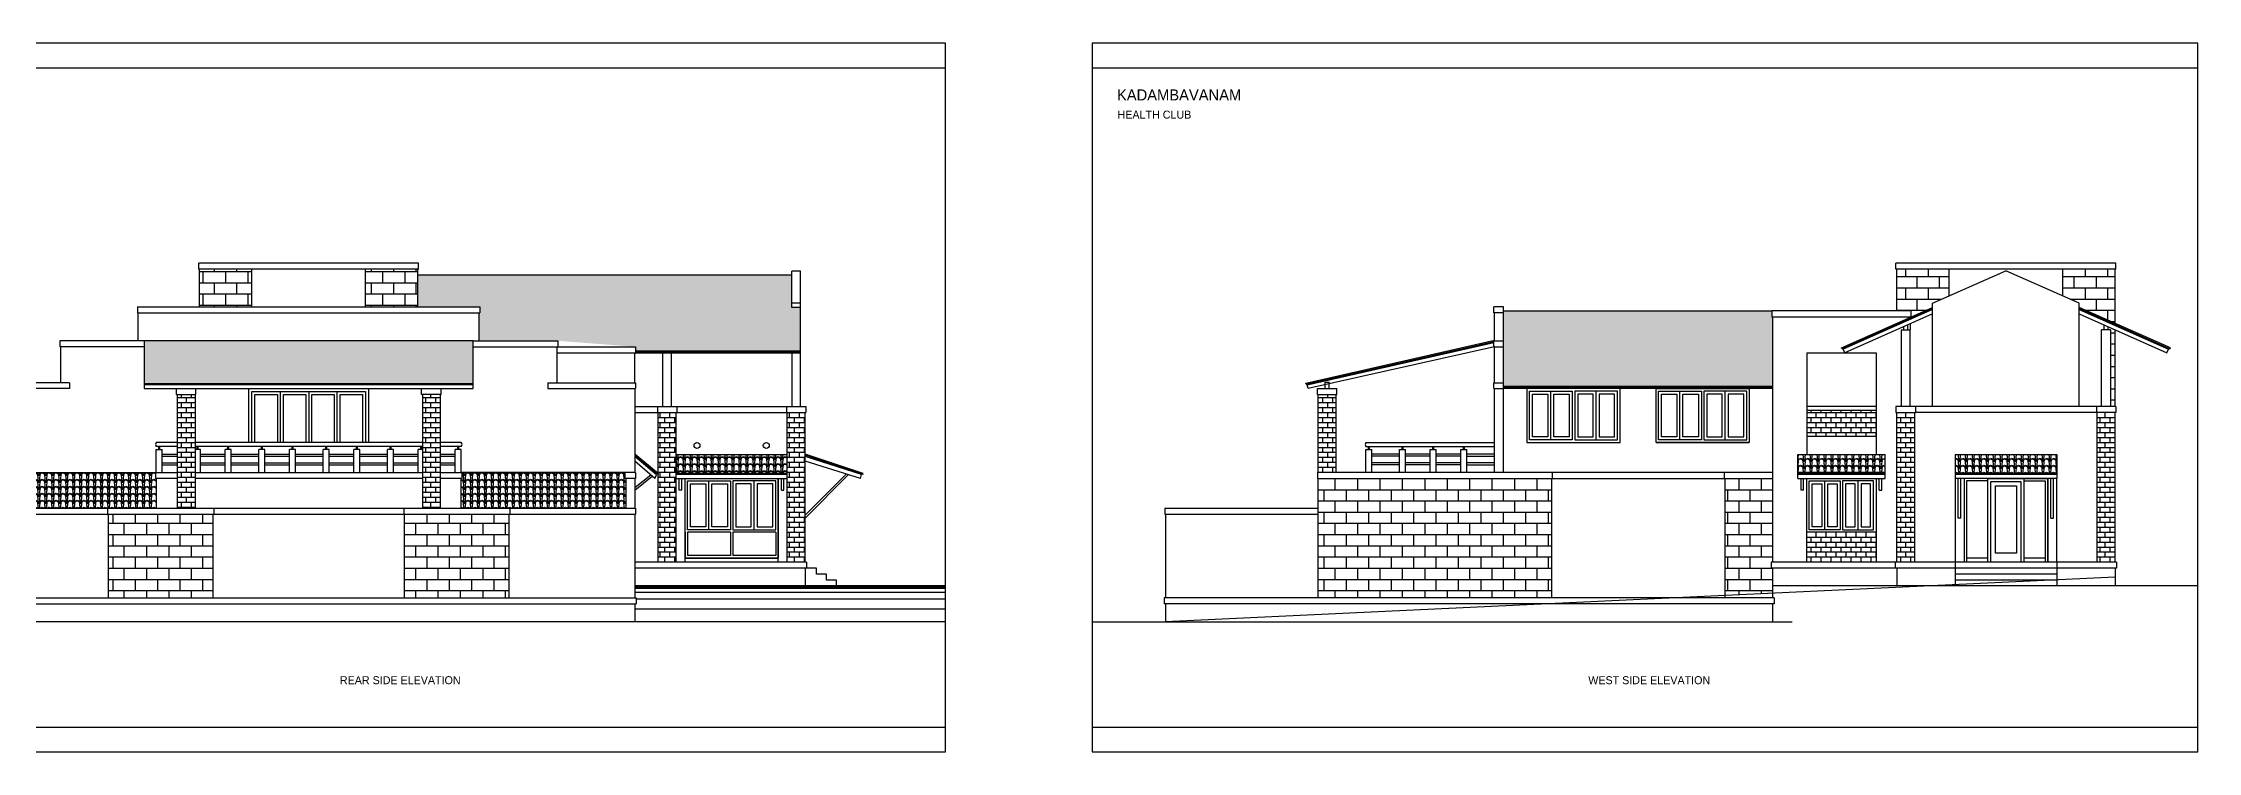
# Model space of a CAD drawing. Extents: x 13301 to 18078, y -1439 to 1911.
# Drawn here: x 15916 to 18078, y 1199 to 1911 of the extents above; entities that cross this region are included whole.
import ezdxf

# ---------------------------------------------------------------- set-up
doc = ezdxf.new("R2010")
doc.units = 0
doc.header["$LTSCALE"] = 20
doc.header["$MEASUREMENT"] = 0
doc.layers.get('0').update_dxf_attribs({"linetype": 'CONTINUOUS'})
for name, color, linetype in [('border', 230, 'CONTINUOUS'), ('BORTEXT', 2, 'CONTINUOUS'), ('DIMLINE', 254, 'CONTINUOUS'), ('DOOR', 1, 'CONTINUOUS'), ('handrail', 1, 'CONTINUOUS'), ('Stone', 8, 'CONTINUOUS'), ('Thatti', 21, 'CONTINUOUS'), ('TILE', 22, 'CONTINUOUS'), ('wall', 13, 'CONTINUOUS'), ('window', 4, 'CONTINUOUS'), ('WOOD', 7, 'CONTINUOUS')]:
    doc.layers.add(name, color=color, linetype=linetype)
doc.layers.add('correct', color=230, linetype='CONTINUOUS', plot=False)
doc.styles.add('style4', font='boos1.ttf')
pattern_1 = [(0, (945.516, 1478.861), (0, 11.25), []), (90, (945.516, 1478.861), (-22.5, 1e-15), [11.25, -11.25]), (90, (956.766, 1478.861), (-22.5, 1e-15), [-11.25, 11.25])]
pattern_2 = [(274.9697, (6.44, 7), (-6.999939149, 84.0000073606), [6.464304, -155.143247]), (180, (7, 0.56), (-7, -7), [0.56, -6.44]), (0, (0, 0), (7, 7), [1.96, -5.04]), (90, (1.96, 0), (-7, 7), [0.7, -6.3]), (270, (6.44, 0.7), (7, -7), [0.7, -6.3]), (0, (6.44, 0), (7, 7), [0.56, -6.44]), (0, (0, 0.56), (7, 7), [1.4, -5.6]), (85.0303, (1.4, 0.56), (6.999939149, 84.0000073606), [6.464304, -155.143247]), (52.6961, (1.4, 0.91), (-90.999901229, -119.000075192), [1.848056, -182.95725]), (18.4349, (2.52, 2.38), (14.00000304, 6.99998882), [1.770874, -20.365065]), (341.5651, (4.2, 2.94), (-14.00000304, 6.99998882), [1.770874, -20.365065]), (307.3039, (5.88, 2.38), (90.999901229, -119.000075192), [1.848056, -182.95725]), (20.2249, (2.87, 1.89), (-76.9999808503, -28.000058349), [1.417395, -140.321804]), (339.7751, (4.2, 2.38), (76.9999808503, -28.000058349), [1.417395, -140.321804]), (307.4054, (5.53, 1.89), (70.0000696683, -90.999947255), [1.498063, -148.308475]), (52.5946, (1.96, 0.7), (-70.0000696683, -90.999947255), [1.498063, -148.308475])]
pattern_3 = [(274.9697, (-579.8026, 7), (-6.999939149, 84.0000073606), [6.464304, -155.143247]), (180, (-579.2426, 0.56), (-7, -7), [0.56, -6.44]), (0, (-586.2426, 0), (7, 7), [1.96, -5.04]), (90, (-584.2826, 0), (-7, 7), [0.7, -6.3]), (270, (-579.8026, 0.7), (7, -7), [0.7, -6.3]), (0, (-579.8026, 0), (7, 7), [0.56, -6.44]), (0, (-586.2426, 0.56), (7, 7), [1.4, -5.6]), (85.0303, (-584.8426, 0.56), (6.999939149, 84.0000073606), [6.464304, -155.143247]), (52.6961, (-584.8426, 0.91), (-90.999901229, -119.000075192), [1.848056, -182.95725]), (18.4349, (-583.7226, 2.38), (14.00000304, 6.99998882), [1.770874, -20.365065]), (341.5651, (-582.0426, 2.94), (-14.00000304, 6.99998882), [1.770874, -20.365065]), (307.3039, (-580.3626, 2.38), (90.999901229, -119.000075192), [1.848056, -182.95725]), (20.2249, (-583.3726, 1.89), (-76.9999808503, -28.000058349), [1.417395, -140.321804]), (339.7751, (-582.0426, 2.38), (76.9999808503, -28.000058349), [1.417395, -140.321804]), (307.4054, (-580.7126, 1.89), (70.0000696683, -90.999947255), [1.498063, -148.308475]), (52.5946, (-584.2826, 0.7), (-70.0000696683, -90.999947255), [1.498063, -148.308475])]
pattern_4 = [(0, (-586.243, 0), (0, 11.25), []), (90, (-586.243, 0), (-22.5, 1e-15), [11.25, -11.25]), (90, (-574.993, 0), (-22.5, 1e-15), [-11.25, 11.25])]

# ---------------------------------------------------------------- blocks, each defined once
blk = doc.blocks.new('A$C3E3B3DA5')
at = {"layer": 'window'}
for p, q in [((-16.75, -51.5), (-16.75, -2.5)), ((16.75, -51.5), (16.75, -2.5))]:
    blk.add_line(p, q, dxfattribs=at)
for points in [[(-34.75, 0), (34.75, 0), (34.75, -54), (-34.75, -54)], [(-1.25, -2.5), (-1.25, -51.5), (-32.25, -51.5), (-32.25, -2.5)], [(-19.75, -5.5), (-19.75, -48.5), (-29.25, -48.5), (-29.25, -5.5)], [(-4.25, -5.5), (-4.25, -48.5), (-13.75, -48.5), (-13.75, -5.5)], [(1.25, -2.5), (1.25, -51.5), (32.25, -51.5), (32.25, -2.5)], [(4.25, -5.5), (4.25, -48.5), (13.75, -48.5), (13.75, -5.5)], [(19.75, -5.5), (19.75, -48.5), (29.25, -48.5), (29.25, -5.5)]]:
    blk.add_lwpolyline(points, close=True, dxfattribs=at)
blk = doc.blocks.new('*U37')
blk.add_blockref('A$C3E3B3DA5', (0, 0))

msp = doc.modelspace()

# ---------------------------------------------------------------- hatches: boundary and pattern name
at = {"layer": 'Stone', "lineweight": -2}
h = msp.add_hatch(dxfattribs=at)
h.set_pattern_fill('BRICK', color=8, scale=45, style=0)
h.set_pattern_definition(pattern_1)
h.paths.add_polyline_path([(16125.616, 1645.891), (16125.616, 1683.891), (16073.116, 1683.891), (16073.116, 1645.891)])
h = msp.add_hatch(dxfattribs=at)
h.set_pattern_fill('BRICK', color=8, scale=45, style=0)
h.set_pattern_definition(pattern_1)
h.paths.add_polyline_path([(16292.116, 1683.891), (16239.616, 1683.891), (16239.616, 1645.891), (16292.116, 1645.891)])
h = msp.add_hatch(dxfattribs=at)
h.set_pattern_fill('BRICK', color=8, scale=45, style=0)
h.set_pattern_definition(pattern_4)
h.paths.add_polyline_path([(17789.256, 1635.891), (17789.256, 1635.428), (17811.756, 1645.38), (17811.756, 1649.754), (17828.256, 1657.052), (17828.256, 1683.891), (17775.756, 1683.891), (17775.756, 1641.891), (17790.006, 1641.891), (17790.006, 1635.891)])
h = msp.add_hatch(dxfattribs=at)
h.set_pattern_fill('BRICK', color=8, scale=45, style=0)
h.set_pattern_definition(pattern_4)
h.paths.add_polyline_path([(17958.756, 1649.754), (17958.756, 1645.38), (17994.756, 1629.457), (17994.756, 1683.891), (17942.256, 1683.891), (17942.256, 1657.052)])
h = msp.add_hatch(dxfattribs=at)
h.set_pattern_fill('BRICK', color=8, scale=45, style=0)
h.set_pattern_definition([(180, (36356.754, 0), (0, 11.25), []), (90, (36356.754, 0), (22.5, 1e-15), [11.25, -11.25]), (90, (36345.504, 0), (22.5, 1e-15), [-11.25, 11.25])])
h.paths.add_polyline_path([(17990.256, 1622.879), (17987.756, 1622.879), (17987.756, 1625.984), (17994.756, 1622.889), (17994.756, 1545.891), (17990.256, 1545.891)])
h = msp.add_hatch(dxfattribs=at)
h.set_pattern_fill('BRICK', color=8, scale=45, style=0)
h.paths.add_polyline_path([(17429.256, 1353.891), (17429.256, 1473.891), (17195.256, 1473.891), (17195.256, 1443.891), (17196.006, 1443.891), (17196.006, 1437.891), (17195.256, 1437.891), (17195.256, 1353.891)])
h = msp.add_hatch(dxfattribs=at)
h.set_pattern_fill('BRICK', color=8, scale=45, style=0)
h.paths.add_polyline_path([(17603.256, 1356.395), (17651.256, 1358.662), (17651.256, 1383.891), (17649.756, 1383.891), (17649.756, 1389.891), (17651.256, 1389.891), (17651.256, 1473.891), (17603.256, 1473.891)])
h = msp.add_hatch(dxfattribs=at)
h.set_pattern_fill('BRICK', color=8, scale=45, style=0)
h.paths.add_polyline_path([(16086.616, 1353.891), (16086.616, 1437.891), (15981.616, 1437.891), (15981.616, 1353.891)])
h = msp.add_hatch(dxfattribs=at)
h.set_pattern_fill('BRICK', color=8, scale=45, style=0)
h.paths.add_polyline_path([(16383.616, 1437.891), (16278.616, 1437.891), (16278.616, 1353.891), (16383.616, 1353.891)])
at = {"layer": 'Thatti'}
h = msp.add_hatch(dxfattribs=at)
h.set_pattern_fill('SPANTILE', color=8, scale=7, style=0)
h.set_pattern_definition(pattern_2)
h.paths.add_polyline_path([(16029.616, 1473.891), (16028.866, 1473.891), (16028.866, 1479.891), (15865.366, 1479.891), (15865.366, 1473.891), (15864.616, 1473.891), (15864.616, 1443.891), (16029.616, 1443.891)])
h = msp.add_hatch(dxfattribs=at)
h.set_pattern_fill('SPANTILE', color=8, scale=7, style=0)
h.set_pattern_definition(pattern_2)
h.paths.add_polyline_path([(16336.366, 1479.891), (16336.366, 1473.891), (16335.616, 1473.891), (16335.616, 1443.891), (16500.616, 1443.891), (16500.616, 1473.891), (16499.866, 1473.891), (16499.866, 1479.891)])
at = {"layer": 'TILE'}
h = msp.add_hatch(dxfattribs=at)
h.set_pattern_fill('SPANTILE', color=256, scale=7, style=0)
h.set_pattern_definition(pattern_2)
h.paths.add_polyline_path([(16292.116, 1677.891), (16292.116, 1645.891), (16354.354, 1645.891), (16354.354, 1639.891), (16353.616, 1639.891), (16353.616, 1611.891), (16432.354, 1611.891), (16510.354, 1605.891), (16510.354, 1601.891), (16676.116, 1601.891), (16676.116, 1645.38), (16667.116, 1645.38), (16667.116, 1677.891)])
h = msp.add_hatch(dxfattribs=at)
h.set_pattern_fill('SPANTILE', color=256, scale=7, style=0)
h.set_pattern_definition(pattern_3)
h.paths.add_polyline_path([(17651.256, 1565.891), (17651.256, 1635.891), (17650.506, 1635.891), (17650.506, 1641.891), (17381.256, 1641.891), (17381.256, 1565.891)])
h = msp.add_hatch(dxfattribs=at)
h.set_pattern_fill('SPANTILE', color=256, scale=7, style=0)
h.set_pattern_definition(pattern_2)
h.paths.add_polyline_path([(16347.616, 1568.891), (16347.616, 1611.891), (16017.616, 1611.891), (16017.616, 1568.891)])
h = msp.add_hatch(dxfattribs=at)
h.set_pattern_fill('BRICK', color=256, scale=20, style=0)
h.paths.add_polyline_path([(16050.616, 1443.891), (16068.616, 1443.891), (16068.616, 1557.891), (16050.616, 1557.891)])
h = msp.add_hatch(dxfattribs=at)
h.set_pattern_fill('BRICK', color=256, scale=20, style=0)
h.paths.add_polyline_path([(16314.616, 1557.891), (16296.616, 1557.891), (16296.616, 1443.891), (16314.616, 1443.891)])
h = msp.add_hatch(dxfattribs=at)
h.set_pattern_fill('BRICK', color=256, scale=20, style=0)
h.paths.add_polyline_path([(17195.256, 1479.891), (17213.256, 1479.891), (17213.256, 1557.891), (17195.256, 1557.891)])
h = msp.add_hatch(dxfattribs=at)
h.set_pattern_fill('BRICK', color=256, scale=20, style=0)
h.paths.add_polyline_path([(16533.116, 1389.891), (16551.116, 1389.891), (16551.116, 1539.891), (16533.116, 1539.891)])
h = msp.add_hatch(dxfattribs=at)
h.set_pattern_fill('BRICK', color=256, scale=20, style=0)
h.paths.add_polyline_path([(16680.616, 1539.891), (16662.616, 1539.891), (16662.616, 1389.891), (16680.616, 1389.891)])
h = msp.add_hatch(dxfattribs=at)
h.set_pattern_fill('BRICK', color=256, scale=20, style=0)
h.paths.add_polyline_path([(17755.006, 1541.891), (17685.506, 1541.891), (17685.506, 1515.891), (17755.006, 1515.891)])
h = msp.add_hatch(dxfattribs=at)
h.set_pattern_fill('BRICK', color=256, scale=20, style=0)
h.paths.add_polyline_path([(17775.756, 1539.891), (17793.756, 1539.891), (17793.756, 1389.891), (17775.756, 1389.891)])
h = msp.add_hatch(dxfattribs=at)
h.set_pattern_fill('BRICK', color=256, scale=20, style=0)
h.paths.add_polyline_path([(17994.756, 1539.891), (17976.756, 1539.891), (17976.756, 1389.891), (17994.756, 1389.891)])
h = msp.add_hatch(dxfattribs=at)
h.set_pattern_fill('SPANTILE', color=256, scale=7, style=0)
h.set_pattern_definition([(274.9697, (7191.8918, 50.6944), (-6.999939149, 84.000007361), [6.464304, -155.143247]), (180, (7192.452, 44.2544), (-7, -7), [0.56, -6.44]), (0, (7185.452, 43.6944), (7, 7), [1.96, -5.04]), (90, (7187.412, 43.6944), (-7, 7), [0.7, -6.3]), (270, (7191.892, 44.3944), (7, -7), [0.7, -6.3]), (0, (7191.892, 43.6944), (7, 7), [0.56, -6.44]), (0, (7185.452, 44.2544), (7, 7), [1.4, -5.6]), (85.0303, (7186.8518, 44.2544), (6.999939149, 84.000007361), [6.464304, -155.143247]), (52.6961, (7186.85181, 44.6044), (-90.999901229, -119.000075192), [1.848056, -182.95725]), (18.4349, (7187.9718, 46.0744), (14.00000304, 6.9999888), [1.770874, -20.365065]), (341.5651, (7189.6518, 46.6344), (-14.00000304, 6.9999888), [1.770874, -20.365065]), (307.3039, (7191.33181, 46.0744), (90.999901229, -119.000075192), [1.848056, -182.95725]), (20.2249, (7188.3218, 45.5844), (-76.99998085, -28.000058349), [1.417395, -140.321804]), (339.7751, (7189.6518, 46.0744), (76.99998085, -28.000058349), [1.417395, -140.321804]), (307.4054, (7190.9818, 45.5844), (70.000069668, -90.999947255), [1.498063, -148.308475]), (52.5946, (7187.4118, 44.3944), (-70.000069668, -90.999947255), [1.498063, -148.308475])])
h.paths.add_polyline_path([(16662.616, 1478.891), (16662.616, 1497.891), (16551.116, 1497.891), (16551.116, 1478.891)])
h = msp.add_hatch(dxfattribs=at)
h.set_pattern_fill('SPANTILE', color=256, scale=7, style=0)
h.set_pattern_definition(pattern_2)
h.paths.add_polyline_path([(17764.006, 1479.891), (17764.006, 1497.891), (17676.506, 1497.891), (17676.506, 1479.891)])
h = msp.add_hatch(dxfattribs=at)
h.set_pattern_fill('SPANTILE', color=256, scale=7, style=0)
h.set_pattern_definition(pattern_3)
h.paths.add_polyline_path([(17834.256, 1497.891), (17834.256, 1478.891), (17936.256, 1478.891), (17936.256, 1497.891)])
h = msp.add_hatch(dxfattribs=at)
h.set_pattern_fill('BRICK', color=256, scale=20, style=0)
h.paths.add_polyline_path([(17755.006, 1389.891), (17755.006, 1419.891), (17685.506, 1419.891), (17685.506, 1389.891)])

# ---------------------------------------------------------------- linework, layer by layer
for p, q in [((17202.256, 1563.891), (17202.256, 1570.238)), ((17202.256, 1570.238), (17206.256, 1570.238)), ((17206.256, 1563.891), (17206.256, 1570.238)), ((17834.256, 1389.891), (17834.256, 1365.891)), ((17936.256, 1389.891), (17834.256, 1389.891)), ((17936.256, 1383.891), (17834.256, 1383.891)), ((17936.256, 1389.891), (17936.256, 1365.891)), ((17936.256, 1377.891), (17834.256, 1377.891)), ((17936.256, 1371.891), (17834.256, 1371.891))]:
    msp.add_line(p, q)
at = {"lineweight": -2}
for p, q in [((16531.623, 1477.336), (16509.616, 1495.859)), ((16737.307, 1477.587), (16680.616, 1495.853)), ((16529.654, 1473.891), (16509.616, 1491.294)), ((16509.616, 1464.672), (16525.725, 1477.303)), ((16509.616, 1462.13), (16527.263, 1475.968)), ((16529.654, 1473.891), (16531.585, 1477.285)), ((16736.116, 1473.891), (16680.616, 1491.288)), ((16680.616, 1436.865), (16722.051, 1478.3)), ((16680.616, 1434.036), (16724.205, 1477.625))]:
    msp.add_line(p, q, dxfattribs=at)
at = {"color": 8}
for p, q in [((16821.373, 1365.42), (16509.616, 1365.42)), ((16821.373, 1364.656), (16509.616, 1364.656)), ((16821.373, 1363.268), (16509.616, 1363.268)), ((16821.373, 1359.331), (16509.616, 1359.331)), ((16821.373, 1342.646), (16509.616, 1342.646)), ((16821.373, 1352.586), (16511.116, 1352.586))]:
    msp.add_line(p, q, dxfattribs=at)
msp.add_lwpolyline([(16712.116, 1365.891), (16712.116, 1371.891), (16702.116, 1371.891), (16702.116, 1377.891), (16692.116, 1377.891), (16692.116, 1383.891), (16682.116, 1383.891)])
at = {"layer": 'border'}
for p, q in [((15712.051, 1885.755), (16821.373, 1885.755)), ((16968.581, 1885.755), (18077.903, 1885.755)), ((15712.051, 1224.265), (16821.373, 1224.265)), ((16968.581, 1224.265), (18077.903, 1224.265))]:
    msp.add_line(p, q, dxfattribs=at)
at = {"layer": 'correct', "color": 3}
for points in [[(16821.373, 1199.415), (16821.373, 1910.605), (15712.051, 1910.605), (15712.051, 1199.415)], [(18077.903, 1199.415), (18077.903, 1910.605), (16968.581, 1910.605), (16968.581, 1199.415)]]:
    msp.add_lwpolyline(points, close=True, dxfattribs=at)
at = {"layer": 'DIMLINE'}
msp.add_line((16736.116, 1473.891), (16737.307, 1477.587), dxfattribs=at)
at = {"layer": 'DOOR'}
for p, q in [((16154.116, 1509.891), (16154.116, 1560.891)), ((16182.616, 1560.891), (16182.616, 1509.891)), ((16211.116, 1509.891), (16211.116, 1560.891)), ((17895.756, 1398.891), (17874.756, 1398.891))]:
    msp.add_line(p, q, dxfattribs=at)
for points in [[(16122.616, 1509.891), (16122.616, 1563.891), (16242.616, 1563.891), (16242.616, 1509.891)], [(16125.616, 1509.891), (16125.616, 1560.891), (16239.616, 1560.891), (16239.616, 1509.891)], [(16128.616, 1509.891), (16128.616, 1557.891), (16151.116, 1557.891), (16151.116, 1509.891)], [(16157.116, 1509.891), (16157.116, 1557.891), (16179.616, 1557.891), (16179.616, 1509.891)], [(16185.616, 1509.891), (16185.616, 1557.891), (16208.116, 1557.891), (16208.116, 1509.891)], [(16214.116, 1509.891), (16214.116, 1557.891), (16236.616, 1557.891), (16236.616, 1509.891)], [(17867.256, 1389.891), (17867.256, 1473.891), (17903.256, 1473.891), (17903.256, 1389.891)], [(17870.256, 1389.891), (17870.256, 1470.891), (17900.256, 1470.891), (17900.256, 1389.891)], [(17874.756, 1398.891), (17874.756, 1466.391), (17895.756, 1466.391), (17895.756, 1398.891)]]:
    msp.add_lwpolyline(points, dxfattribs=at)
for centre, start, end in [((16032.072, 1507.891), 141.398942, 218.601058), ((16333.161, 1507.891), 321.398942, 38.601058), ((17245.711, 1507.891), 141.398942, 218.601058)]:
    msp.add_arc(centre, 3.206, start, end, dxfattribs=at)
at = {"layer": 'handrail', "lineweight": -2}
for p, q in [((16050.616, 1509.891), (16029.567, 1509.891)), ((16050.616, 1505.891), (16029.567, 1505.891)), ((16032.116, 1502.891), (16032.116, 1505.891)), ((16033.116, 1502.891), (16033.116, 1505.891)), ((16035.616, 1498.224), (16050.616, 1498.224)), ((16035.616, 1496.224), (16050.616, 1496.224)), ((16296.616, 1509.891), (16068.616, 1509.891)), ((16296.616, 1505.891), (16068.616, 1505.891)), ((16070.647, 1502.891), (16070.647, 1505.891)), ((16071.647, 1502.891), (16071.647, 1505.891)), ((16074.147, 1498.224), (16098.897, 1498.224)), ((16074.147, 1496.224), (16098.897, 1496.224)), ((16101.397, 1502.891), (16101.397, 1505.891)), ((16102.397, 1502.891), (16102.397, 1505.891)), ((16104.897, 1498.224), (16132.647, 1498.224)), ((16104.897, 1496.224), (16132.647, 1496.224)), ((16135.147, 1502.891), (16135.147, 1505.891)), ((16136.147, 1502.891), (16136.147, 1505.891)), ((16138.647, 1498.224), (16163.397, 1498.224)), ((16138.647, 1496.224), (16163.397, 1496.224)), ((16165.897, 1502.891), (16165.897, 1505.891)), ((16166.897, 1502.891), (16166.897, 1505.891)), ((16169.397, 1498.224), (16197.147, 1498.224)), ((16169.397, 1496.224), (16197.147, 1496.224)), ((16199.647, 1502.891), (16199.647, 1505.891)), ((16200.647, 1502.891), (16200.647, 1505.891)), ((16203.147, 1498.224), (16227.897, 1498.224)), ((16203.147, 1496.224), (16227.897, 1496.224)), ((16230.397, 1502.891), (16230.397, 1505.891)), ((16231.397, 1502.891), (16231.397, 1505.891)), ((16233.897, 1498.224), (16261.647, 1498.224)), ((16233.897, 1496.224), (16261.647, 1496.224)), ((16264.147, 1502.891), (16264.147, 1505.891)), ((16265.147, 1502.891), (16265.147, 1505.891)), ((16267.647, 1498.224), (16292.397, 1498.224)), ((16267.647, 1496.224), (16292.397, 1496.224)), ((16294.897, 1502.891), (16294.897, 1505.891)), ((16295.897, 1502.891), (16295.897, 1505.891)), ((16335.666, 1509.891), (16314.616, 1509.891)), ((16335.666, 1505.891), (16314.616, 1505.891)), ((16314.616, 1498.224), (16329.616, 1498.224)), ((16314.616, 1496.224), (16329.616, 1496.224)), ((16332.116, 1502.891), (16332.116, 1505.891)), ((16333.116, 1502.891), (16333.116, 1505.891)), ((17243.206, 1509.891), (17372.256, 1509.891)), ((17243.206, 1505.891), (17372.256, 1505.891)), ((17245.756, 1502.891), (17245.756, 1505.891)), ((17246.756, 1502.891), (17246.756, 1505.891)), ((17277.006, 1498.224), (17249.256, 1498.224)), ((17277.006, 1496.224), (17249.256, 1496.224)), ((17279.506, 1502.891), (17279.506, 1505.891)), ((17280.506, 1502.891), (17280.506, 1505.891)), ((17307.756, 1498.224), (17283.006, 1498.224)), ((17307.756, 1496.224), (17283.006, 1496.224)), ((17310.256, 1502.891), (17310.256, 1505.891)), ((17311.256, 1502.891), (17311.256, 1505.891)), ((17338.506, 1498.224), (17313.756, 1498.224)), ((17338.506, 1496.224), (17313.756, 1496.224)), ((17341.006, 1502.891), (17341.006, 1505.891)), ((17342.006, 1502.891), (17342.006, 1505.891)), ((17372.256, 1498.224), (17344.506, 1498.224)), ((17344.506, 1496.224), (17372.256, 1496.224)), ((16035.616, 1489.557), (16050.616, 1489.557)), ((16035.616, 1487.557), (16050.616, 1487.557)), ((16074.147, 1489.557), (16098.897, 1489.557)), ((16074.147, 1487.557), (16098.897, 1487.557)), ((16104.897, 1489.557), (16132.647, 1489.557)), ((16104.897, 1487.557), (16132.647, 1487.557)), ((16138.647, 1489.557), (16163.397, 1489.557)), ((16138.647, 1487.557), (16163.397, 1487.557)), ((16169.397, 1489.557), (16197.147, 1489.557)), ((16169.397, 1487.557), (16197.147, 1487.557)), ((16203.147, 1489.557), (16227.897, 1489.557)), ((16203.147, 1487.557), (16227.897, 1487.557)), ((16233.897, 1489.557), (16261.647, 1489.557)), ((16233.897, 1487.557), (16261.647, 1487.557)), ((16267.647, 1489.557), (16292.397, 1489.557)), ((16267.647, 1487.557), (16292.397, 1487.557)), ((16314.616, 1489.557), (16329.616, 1489.557)), ((16314.616, 1487.557), (16329.616, 1487.557)), ((17277.006, 1489.557), (17249.256, 1489.557)), ((17277.006, 1487.557), (17249.256, 1487.557)), ((17307.756, 1489.557), (17283.006, 1489.557)), ((17307.756, 1487.557), (17283.006, 1487.557)), ((17338.506, 1489.557), (17313.756, 1489.557)), ((17338.506, 1487.557), (17313.756, 1487.557)), ((17372.256, 1489.557), (17344.506, 1489.557)), ((17344.506, 1487.557), (17372.256, 1487.557))]:
    msp.add_line(p, q, dxfattribs=at)
at = {"layer": 'handrail', "color": 7, "lineweight": -2}
for p, q in [((16029.616, 1502.891), (16035.616, 1502.891)), ((16029.616, 1479.891), (16029.616, 1502.891)), ((16035.616, 1479.891), (16035.616, 1502.891)), ((16074.147, 1502.891), (16068.616, 1502.891)), ((16074.147, 1479.891), (16074.147, 1502.891)), ((16104.897, 1502.891), (16098.897, 1502.891)), ((16098.897, 1479.891), (16098.897, 1502.891)), ((16104.897, 1479.891), (16104.897, 1502.891)), ((16138.647, 1502.891), (16132.647, 1502.891)), ((16132.647, 1479.891), (16132.647, 1502.891)), ((16138.647, 1479.891), (16138.647, 1502.891)), ((16169.397, 1502.891), (16163.397, 1502.891)), ((16163.397, 1479.891), (16163.397, 1502.891)), ((16169.397, 1479.891), (16169.397, 1502.891)), ((16203.147, 1502.891), (16197.147, 1502.891)), ((16197.147, 1479.891), (16197.147, 1502.891)), ((16203.147, 1479.891), (16203.147, 1502.891)), ((16233.897, 1502.891), (16227.897, 1502.891)), ((16227.897, 1479.891), (16227.897, 1502.891)), ((16233.897, 1479.891), (16233.897, 1502.891)), ((16267.647, 1502.891), (16261.647, 1502.891)), ((16261.647, 1479.891), (16261.647, 1502.891)), ((16267.647, 1479.891), (16267.647, 1502.891)), ((16296.616, 1502.891), (16292.397, 1502.891)), ((16292.397, 1479.891), (16292.397, 1502.891)), ((16335.616, 1502.891), (16329.616, 1502.891)), ((16329.616, 1479.891), (16329.616, 1502.891)), ((16335.616, 1479.891), (16335.616, 1502.891)), ((17243.256, 1502.891), (17249.256, 1502.891)), ((17243.256, 1479.891), (17243.256, 1502.891)), ((17249.256, 1479.891), (17249.256, 1502.891)), ((17277.006, 1502.891), (17283.006, 1502.891)), ((17277.006, 1479.891), (17277.006, 1502.891)), ((17283.006, 1479.891), (17283.006, 1502.891)), ((17307.756, 1502.891), (17313.756, 1502.891)), ((17307.756, 1479.891), (17307.756, 1502.891)), ((17313.756, 1479.891), (17313.756, 1502.891)), ((17338.506, 1502.891), (17344.506, 1502.891)), ((17338.506, 1479.891), (17338.506, 1502.891)), ((17344.506, 1479.891), (17344.506, 1502.891))]:
    msp.add_line(p, q, dxfattribs=at)
at = {"layer": 'Thatti'}
for p, q in [((15865.366, 1479.891), (16029.616, 1479.891)), ((16499.866, 1479.891), (16335.616, 1479.891))]:
    msp.add_line(p, q, dxfattribs=at)
at = {"layer": 'TILE', "lineweight": -2}
for p, q in [((17720.256, 1604.908), (17811.756, 1645.38)), ((17811.756, 1644.284), (17720.683, 1604.004)), ((18050.256, 1604.908), (17958.756, 1645.38)), ((17958.756, 1644.284), (18049.828, 1604.004)), ((17720.683, 1604.004), (17720.256, 1604.908)), ((18049.828, 1604.004), (18050.256, 1604.908)), ((16533.616, 1478.34), (16509.616, 1498.142)), ((16533.125, 1477.477), (16509.616, 1496.997)), ((16738.744, 1478.784), (16680.616, 1498.136)), ((16738.444, 1477.855), (16680.616, 1496.991)), ((16533.125, 1477.477), (16533.616, 1478.34)), ((16662.616, 1478.891), (16551.116, 1478.891)), ((16738.444, 1477.855), (16738.744, 1478.784)), ((17764.006, 1479.891), (17676.506, 1479.891)), ((17764.006, 1478.891), (17676.506, 1478.891))]:
    msp.add_line(p, q, dxfattribs=at)
at = {"layer": 'TILE'}
for p, q in [((16510.354, 1601.891), (16676.116, 1601.891)), ((16510.354, 1600.891), (16676.116, 1600.891)), ((17183.07, 1569.309), (17372.256, 1612.372)), ((17183.256, 1568.345), (17371.506, 1611.154)), ((16017.616, 1568.891), (16347.616, 1568.891)), ((16017.616, 1567.891), (16347.616, 1567.891)), ((17183.256, 1568.345), (17183.07, 1569.309)), ((17651.256, 1565.891), (17381.256, 1565.891)), ((17651.256, 1564.891), (17381.256, 1564.891)), ((17936.256, 1478.891), (17834.256, 1478.891))]:
    msp.add_line(p, q, dxfattribs=at)
at = {"layer": 'wall'}
for p, q in [((16292.866, 1689.891), (16072.366, 1689.891)), ((16072.366, 1683.891), (16072.366, 1689.891)), ((16292.866, 1683.891), (16292.866, 1689.891)), ((17995.506, 1689.891), (17775.006, 1689.891)), ((17775.006, 1683.891), (17775.006, 1689.891)), ((17995.506, 1683.891), (17995.506, 1689.891)), ((16292.866, 1683.891), (16072.366, 1683.891)), ((16073.116, 1645.891), (16073.116, 1683.891)), ((16125.616, 1645.891), (16125.616, 1683.891)), ((16239.616, 1645.891), (16239.616, 1683.891)), ((16292.116, 1645.891), (16292.116, 1683.891)), ((16667.116, 1677.891), (16292.116, 1677.891)), ((16667.116, 1645.38), (16667.116, 1681.891)), ((16676.116, 1681.891), (16667.116, 1681.891)), ((16676.116, 1599.891), (16676.116, 1681.891)), ((17995.506, 1683.891), (17775.006, 1683.891)), ((17775.756, 1641.891), (17775.756, 1683.891)), ((17811.756, 1649.754), (17885.256, 1682.265)), ((17828.256, 1657.052), (17828.256, 1683.891)), ((17958.756, 1649.754), (17885.256, 1682.265)), ((17942.256, 1657.052), (17942.256, 1683.891)), ((17994.756, 1629.457), (17994.756, 1683.891)), ((16010.879, 1645.891), (16354.354, 1645.891)), ((16010.879, 1645.891), (16010.879, 1639.891)), ((16354.354, 1645.891), (16354.354, 1639.891)), ((16676.116, 1649.754), (16667.116, 1649.754)), ((16676.116, 1645.38), (16667.116, 1645.38)), ((17381.256, 1645.891), (17371.506, 1645.891)), ((17371.506, 1639.891), (17371.506, 1645.891)), ((17381.256, 1479.891), (17381.256, 1645.891)), ((17811.756, 1545.891), (17811.756, 1649.754)), ((17958.756, 1545.891), (17958.756, 1649.754)), ((16010.879, 1639.891), (16354.354, 1639.891)), ((16011.616, 1611.891), (16011.616, 1639.891)), ((16353.616, 1611.891), (16353.616, 1639.891)), ((17381.256, 1639.891), (17371.506, 1639.891)), ((17372.256, 1611.891), (17372.256, 1639.891)), ((17381.256, 1641.891), (17650.506, 1641.891)), ((17650.506, 1641.891), (17650.506, 1635.891)), ((17790.006, 1641.891), (17650.506, 1641.891)), ((17650.506, 1635.891), (17790.006, 1635.891)), ((17651.256, 1635.891), (17651.256, 1389.891)), ((17789.256, 1635.891), (17789.256, 1635.428)), ((17789.256, 1628.857), (17789.256, 1622.879)), ((17790.006, 1641.891), (17790.006, 1635.891)), ((17994.756, 1545.891), (17994.756, 1622.889)), ((16017.616, 1611.891), (15932.879, 1611.891)), ((15932.879, 1611.891), (15932.879, 1605.891)), ((16017.616, 1605.891), (15932.879, 1605.891)), ((15933.616, 1605.891), (15933.616, 1569.891)), ((16347.616, 1611.891), (16017.616, 1611.891)), ((16017.616, 1611.891), (16017.616, 1567.891)), ((16347.616, 1611.891), (16432.354, 1611.891)), ((16347.616, 1567.891), (16347.616, 1611.891)), ((16347.616, 1605.891), (16432.354, 1605.891)), ((16431.616, 1605.891), (16431.616, 1569.891)), ((16431.616, 1599.891), (16676.116, 1599.891)), ((16432.354, 1611.891), (16432.354, 1605.891)), ((16432.354, 1605.891), (16510.354, 1605.891)), ((16509.616, 1569.891), (16509.616, 1599.891)), ((16510.354, 1605.891), (16510.354, 1599.891)), ((17371.506, 1611.891), (17381.256, 1611.891)), ((17371.506, 1605.891), (17371.506, 1611.891)), ((17371.506, 1605.891), (17381.256, 1605.891)), ((17372.256, 1569.891), (17372.256, 1605.891)), ((17685.506, 1599.891), (17755.006, 1599.891)), ((17685.506, 1599.891), (17685.506, 1497.891)), ((17755.006, 1599.891), (17755.006, 1497.891)), ((15942.616, 1569.891), (15854.879, 1569.891)), ((15942.616, 1563.891), (15854.879, 1563.891)), ((15942.616, 1569.891), (15942.616, 1563.891)), ((16049.866, 1557.891), (16049.866, 1563.891)), ((16049.866, 1557.891), (16069.366, 1557.891)), ((16050.616, 1557.891), (16050.616, 1443.891)), ((16068.616, 1557.891), (16068.616, 1443.891)), ((16069.366, 1557.891), (16069.366, 1563.891)), ((16295.866, 1557.891), (16295.866, 1563.891)), ((16315.366, 1557.891), (16295.866, 1557.891)), ((16296.616, 1557.891), (16296.616, 1443.891)), ((16314.616, 1557.891), (16314.616, 1443.891)), ((16315.366, 1557.891), (16315.366, 1563.891)), ((16422.616, 1569.891), (16422.616, 1563.891)), ((16422.616, 1569.891), (16510.354, 1569.891)), ((16422.616, 1563.891), (16510.354, 1563.891)), ((16509.616, 1563.891), (16509.616, 1479.891)), ((16510.354, 1569.891), (16510.354, 1563.891)), ((17194.506, 1557.891), (17194.506, 1563.891)), ((17194.506, 1563.891), (17214.006, 1563.891)), ((17194.506, 1557.891), (17214.006, 1557.891)), ((17195.256, 1479.891), (17195.256, 1557.891)), ((17213.256, 1479.891), (17213.256, 1557.891)), ((17214.006, 1557.891), (17214.006, 1563.891)), ((17371.506, 1569.891), (17381.256, 1569.891)), ((17371.506, 1563.891), (17371.506, 1569.891)), ((17371.506, 1563.891), (17381.256, 1563.891)), ((17372.256, 1479.891), (17372.256, 1563.891)), ((17651.256, 1563.891), (17381.256, 1563.891)), ((17404.756, 1563.891), (17404.756, 1509.891)), ((17498.256, 1509.891), (17498.256, 1563.891)), ((17534.256, 1509.891), (17534.256, 1563.891)), ((17627.756, 1563.891), (17627.756, 1509.891)), ((16509.616, 1545.891), (16681.366, 1545.891)), ((16509.616, 1539.891), (16681.366, 1539.891)), ((16532.366, 1545.891), (16532.366, 1539.891)), ((16533.116, 1389.891), (16533.116, 1539.891)), ((16551.116, 1389.891), (16551.116, 1539.891)), ((16551.866, 1545.891), (16551.866, 1539.891)), ((16661.866, 1545.891), (16661.866, 1539.891)), ((16662.616, 1389.891), (16662.616, 1539.891)), ((16680.616, 1389.891), (16680.616, 1539.891)), ((16681.366, 1545.891), (16681.366, 1539.891)), ((17755.006, 1545.891), (17685.506, 1545.891)), ((17755.006, 1541.891), (17685.506, 1541.891)), ((17775.006, 1545.891), (17775.006, 1539.891)), ((17794.506, 1545.891), (17775.006, 1545.891)), ((17775.006, 1539.891), (17794.506, 1539.891)), ((17775.756, 1389.891), (17775.756, 1539.891)), ((17793.756, 1389.891), (17793.756, 1539.891)), ((17794.506, 1545.891), (17794.506, 1539.891)), ((17976.006, 1545.891), (17794.506, 1545.891)), ((17976.006, 1539.891), (17794.506, 1539.891)), ((17976.006, 1545.891), (17976.006, 1539.891)), ((17995.506, 1545.891), (17976.006, 1545.891)), ((17995.506, 1539.891), (17976.006, 1539.891)), ((17976.756, 1389.891), (17976.756, 1539.891)), ((17994.756, 1389.891), (17994.756, 1539.891)), ((17995.506, 1545.891), (17995.506, 1539.891)), ((17755.006, 1515.891), (17685.506, 1515.891)), ((16551.116, 1497.891), (16662.616, 1497.891)), ((17404.756, 1509.891), (17498.256, 1509.891)), ((17534.256, 1509.891), (17627.756, 1509.891)), ((17676.506, 1497.891), (17764.006, 1497.891)), ((17676.506, 1477.891), (17676.506, 1497.891)), ((17764.006, 1477.891), (17764.006, 1497.891)), ((17834.256, 1497.891), (17834.256, 1477.891)), ((17834.256, 1497.891), (17936.256, 1497.891)), ((17936.256, 1497.891), (17936.256, 1477.891)), ((16028.866, 1479.891), (16050.616, 1479.891)), ((16028.866, 1479.891), (16028.866, 1473.891)), ((16050.616, 1473.891), (16028.866, 1473.891)), ((16029.616, 1473.891), (16029.616, 1443.891)), ((16068.616, 1479.891), (16296.616, 1479.891)), ((16296.616, 1473.891), (16068.616, 1473.891)), ((16314.616, 1479.891), (16336.366, 1479.891)), ((16336.366, 1473.891), (16314.616, 1473.891)), ((16335.616, 1443.891), (16335.616, 1473.891)), ((16336.366, 1473.891), (16336.366, 1479.891)), ((16510.366, 1479.891), (16499.866, 1479.891)), ((16499.866, 1479.891), (16499.866, 1473.891)), ((16510.366, 1473.891), (16499.866, 1473.891)), ((16500.616, 1473.891), (16500.616, 1443.891)), ((16509.616, 1473.891), (16509.616, 1443.891)), ((16510.366, 1479.891), (16510.366, 1473.891)), ((16560.116, 1389.891), (16560.116, 1473.891)), ((16653.616, 1389.891), (16653.616, 1473.891)), ((17651.256, 1479.891), (17194.506, 1479.891)), ((17194.506, 1479.891), (17194.506, 1473.891)), ((17194.506, 1473.891), (17651.256, 1473.891)), ((17195.256, 1353.891), (17195.256, 1473.891)), ((17429.256, 1473.891), (17429.256, 1353.891)), ((17430.006, 1479.891), (17430.006, 1473.891)), ((17602.506, 1479.891), (17602.506, 1473.891)), ((17603.256, 1473.891), (17603.256, 1353.891)), ((17685.506, 1389.891), (17685.506, 1473.891)), ((17755.006, 1473.891), (17755.006, 1389.891)), ((17834.256, 1473.891), (17834.256, 1389.891)), ((17843.256, 1473.891), (17843.256, 1389.891)), ((17927.256, 1389.891), (17927.256, 1473.891)), ((17936.256, 1389.891), (17936.256, 1473.891)), ((15854.866, 1443.891), (16510.366, 1443.891)), ((15854.866, 1437.891), (16510.366, 1437.891)), ((15980.866, 1443.891), (15980.866, 1437.891)), ((15981.616, 1353.891), (15981.616, 1437.891)), ((16086.616, 1353.891), (16086.616, 1437.891)), ((16087.366, 1443.891), (16087.366, 1437.891)), ((16277.866, 1443.891), (16277.866, 1437.891)), ((16278.616, 1353.891), (16278.616, 1437.891)), ((16383.616, 1353.891), (16383.616, 1437.891)), ((16384.366, 1443.891), (16384.366, 1437.891)), ((16509.616, 1437.891), (16509.616, 1353.891)), ((16510.366, 1443.891), (16510.366, 1437.891)), ((17041.506, 1443.891), (17195.256, 1443.891)), ((17041.506, 1443.891), (17041.506, 1437.891)), ((17041.506, 1437.891), (17195.256, 1437.891)), ((17042.256, 1437.891), (17042.256, 1353.891)), ((17755.006, 1419.891), (17685.506, 1419.891)), ((16682.116, 1389.891), (16509.616, 1389.891)), ((16682.116, 1383.891), (16509.616, 1383.891)), ((16560.116, 1393.891), (16653.616, 1393.891)), ((16680.616, 1383.891), (16680.616, 1365.891)), ((16682.116, 1389.891), (16682.116, 1383.891)), ((17649.756, 1389.891), (17649.756, 1383.891)), ((17774.256, 1389.891), (17649.756, 1389.891)), ((17774.256, 1383.891), (17649.756, 1383.891)), ((17651.256, 1383.891), (17651.256, 1353.891)), ((17651.256, 1383.891), (17651.256, 1353.891)), ((17774.256, 1389.891), (17774.256, 1383.891)), ((17834.256, 1389.891), (17774.256, 1389.891)), ((17834.256, 1383.891), (17774.256, 1383.891)), ((17775.756, 1383.891), (17775.756, 1365.891)), ((17996.256, 1389.891), (17936.256, 1389.891)), ((17996.256, 1383.891), (17936.256, 1383.891)), ((17994.756, 1383.891), (17994.756, 1365.891)), ((17996.256, 1389.891), (17996.256, 1383.891)), ((16821.373, 1365.891), (16509.616, 1365.891)), ((17994.756, 1374.891), (17042.256, 1329.891)), ((18077.903, 1365.891), (17651.256, 1365.891)), ((15854.116, 1353.891), (16511.116, 1353.891)), ((15854.116, 1347.891), (16511.116, 1347.891)), ((16509.616, 1347.891), (16509.616, 1329.891)), ((16511.116, 1353.891), (16511.116, 1347.891)), ((17652.756, 1353.891), (17040.756, 1353.891)), ((17040.756, 1353.891), (17040.756, 1347.891)), ((17652.756, 1347.891), (17040.756, 1347.891)), ((17042.256, 1347.891), (17042.256, 1329.891)), ((17651.256, 1347.891), (17651.256, 1329.891)), ((17652.756, 1353.891), (17652.756, 1347.891)), ((16821.373, 1329.891), (15712.051, 1329.891)), ((16968.581, 1329.891), (17670.796, 1329.891))]:
    msp.add_line(p, q, dxfattribs=at)
at = {"layer": 'window'}
for p, q in [((17428.756, 1512.391), (17428.756, 1561.391)), ((17474.256, 1512.391), (17474.256, 1561.391)), ((17558.256, 1512.391), (17558.256, 1561.391)), ((17603.756, 1512.391), (17603.756, 1561.391)), ((16560.116, 1473.891), (16653.616, 1473.891)), ((16560.116, 1419.891), (16560.116, 1473.891)), ((16562.616, 1422.391), (16562.616, 1471.391)), ((16562.616, 1471.391), (16605.616, 1471.391)), ((16584.116, 1422.391), (16584.116, 1471.391)), ((16605.616, 1471.391), (16605.616, 1422.391)), ((16608.116, 1471.391), (16608.116, 1422.391)), ((16651.116, 1471.391), (16608.116, 1471.391)), ((16629.616, 1422.391), (16629.616, 1471.391)), ((16651.116, 1422.391), (16651.116, 1471.391)), ((16653.616, 1473.891), (16653.616, 1419.891)), ((16560.116, 1419.891), (16560.116, 1393.891)), ((16605.616, 1422.391), (16562.616, 1422.391)), ((16605.616, 1419.891), (16562.616, 1419.891)), ((16562.616, 1419.891), (16562.616, 1396.391)), ((16605.616, 1419.891), (16605.616, 1396.391)), ((16608.116, 1422.391), (16651.116, 1422.391)), ((16651.116, 1419.891), (16608.116, 1419.891)), ((16608.116, 1419.891), (16608.116, 1396.391)), ((16651.116, 1419.891), (16651.116, 1396.391)), ((16653.616, 1419.891), (16653.616, 1393.891)), ((16653.616, 1393.891), (16560.116, 1393.891)), ((16605.616, 1396.391), (16562.616, 1396.391)), ((16651.116, 1396.391), (16608.116, 1396.391)), ((17867.256, 1393.891), (17845.756, 1393.891)), ((17924.756, 1393.891), (17903.256, 1393.891))]:
    msp.add_line(p, q, dxfattribs=at)
for points in [[(17498.256, 1563.891), (17404.756, 1563.891), (17404.756, 1509.891), (17498.256, 1509.891)], [(17450.256, 1561.391), (17450.256, 1512.391), (17407.256, 1512.391), (17407.256, 1561.391)], [(17425.756, 1558.391), (17425.756, 1515.391), (17410.256, 1515.391), (17410.256, 1558.391)], [(17447.256, 1558.391), (17447.256, 1515.391), (17431.756, 1515.391), (17431.756, 1558.391)], [(17452.756, 1561.391), (17452.756, 1512.391), (17495.756, 1512.391), (17495.756, 1561.391)], [(17455.756, 1558.391), (17455.756, 1515.391), (17471.256, 1515.391), (17471.256, 1558.391)], [(17477.256, 1558.391), (17477.256, 1515.391), (17492.756, 1515.391), (17492.756, 1558.391)], [(17534.256, 1563.891), (17627.756, 1563.891), (17627.756, 1509.891), (17534.256, 1509.891)], [(17579.756, 1561.391), (17579.756, 1512.391), (17536.756, 1512.391), (17536.756, 1561.391)], [(17555.256, 1558.391), (17555.256, 1515.391), (17539.756, 1515.391), (17539.756, 1558.391)], [(17576.756, 1558.391), (17576.756, 1515.391), (17561.256, 1515.391), (17561.256, 1558.391)], [(17582.256, 1561.391), (17582.256, 1512.391), (17625.256, 1512.391), (17625.256, 1561.391)], [(17585.256, 1558.391), (17585.256, 1515.391), (17600.756, 1515.391), (17600.756, 1558.391)], [(17606.756, 1558.391), (17606.756, 1515.391), (17622.256, 1515.391), (17622.256, 1558.391)], [(16581.116, 1468.391), (16581.116, 1425.391), (16565.616, 1425.391), (16565.616, 1468.391)], [(16602.616, 1468.391), (16602.616, 1425.391), (16587.116, 1425.391), (16587.116, 1468.391)], [(16611.116, 1468.391), (16611.116, 1425.391), (16626.616, 1425.391), (16626.616, 1468.391)], [(16632.616, 1468.391), (16632.616, 1425.391), (16648.116, 1425.391), (16648.116, 1468.391)]]:
    msp.add_lwpolyline(points, close=True, dxfattribs=at)
for points in [[(17867.256, 1473.891), (17843.256, 1473.891), (17843.256, 1389.891)], [(17867.256, 1471.391), (17845.756, 1471.391), (17845.756, 1389.891)], [(17903.256, 1473.891), (17927.256, 1473.891), (17927.256, 1389.891)], [(17903.256, 1471.391), (17924.756, 1471.391), (17924.756, 1389.891)]]:
    msp.add_lwpolyline(points, dxfattribs=at)
at = {"layer": 'WOOD'}
for p, q in [((17811.756, 1643.189), (17722.024, 1603.507)), ((17958.756, 1643.189), (18048.487, 1603.507)), ((17811.756, 1638.804), (17723.733, 1599.891)), ((17780.256, 1622.879), (17780.256, 1545.891)), ((17780.256, 1622.879), (17789.256, 1622.879)), ((17782.756, 1622.879), (17782.756, 1625.984)), ((17786.756, 1622.879), (17786.756, 1627.752)), ((17789.256, 1545.891), (17789.256, 1622.879)), ((17958.756, 1638.804), (18046.778, 1599.891)), ((17981.256, 1545.891), (17981.256, 1622.879)), ((17990.256, 1622.879), (17981.256, 1622.879)), ((17983.756, 1622.879), (17983.756, 1627.752)), ((17987.756, 1622.879), (17987.756, 1625.984)), ((17990.256, 1622.879), (17990.256, 1545.891)), ((16537.616, 1599.891), (16537.616, 1545.891)), ((16546.616, 1545.891), (16546.616, 1599.891)), ((16667.116, 1599.891), (16667.116, 1545.891)), ((16676.116, 1545.891), (16676.116, 1599.891)), ((17184.39, 1567.739), (17371.506, 1610.073)), ((17372.256, 1605.891), (17185.13, 1563.891)), ((17723.733, 1599.891), (17722.024, 1603.507)), ((18046.778, 1599.891), (18048.487, 1603.507)), ((16017.616, 1567.891), (16017.616, 1563.891)), ((16017.616, 1563.891), (16347.616, 1563.891)), ((16347.616, 1563.891), (16347.616, 1567.891)), ((17185.13, 1563.891), (17184.39, 1567.739)), ((16662.616, 1477.891), (16551.116, 1477.891)), ((16551.116, 1473.891), (16662.616, 1473.891)), ((16554.366, 1461.891), (16554.366, 1473.891)), ((16556.866, 1461.891), (16556.866, 1473.891)), ((16656.866, 1461.891), (16656.866, 1473.891)), ((16659.366, 1461.891), (16659.366, 1473.891)), ((17764.006, 1477.891), (17676.506, 1477.891)), ((17676.506, 1473.891), (17676.506, 1477.891)), ((17676.506, 1473.891), (17764.006, 1473.891)), ((17679.756, 1461.891), (17679.756, 1473.891)), ((17682.256, 1461.891), (17682.256, 1473.891)), ((17758.256, 1461.891), (17758.256, 1473.891)), ((17760.756, 1461.891), (17760.756, 1473.891)), ((17764.006, 1473.891), (17764.006, 1477.891)), ((17936.256, 1477.891), (17834.256, 1477.891)), ((17834.256, 1477.891), (17834.256, 1473.891)), ((17936.256, 1473.891), (17834.256, 1473.891)), ((17837.506, 1434.036), (17837.506, 1473.891)), ((17840.006, 1434.036), (17840.006, 1473.891)), ((17930.506, 1434.036), (17930.506, 1473.891)), ((17933.006, 1434.036), (17933.006, 1473.891)), ((17936.256, 1477.891), (17936.256, 1473.891)), ((16556.866, 1461.891), (16554.366, 1461.891)), ((16656.866, 1461.891), (16659.366, 1461.891)), ((17682.256, 1461.891), (17679.756, 1461.891)), ((17758.256, 1461.891), (17760.756, 1461.891)), ((17840.006, 1434.036), (17837.506, 1434.036)), ((17930.506, 1434.036), (17933.006, 1434.036))]:
    msp.add_line(p, q, dxfattribs=at)
for centre in [(16572.116, 1506.891), (16641.616, 1506.891)]:
    msp.add_circle(centre, 3, dxfattribs=at)

# ---------------------------------------------------------------- block references
msp.add_blockref('*U37', (17720.256, 1473.891))

# ---------------------------------------------------------------- texts
at = {"layer": 'BORTEXT', "style": 'style4'}
msp.add_text('KADAMBAVANAM', height=11.03816, dxfattribs=at).set_placement((16993.465, 1853.084))
at = {"layer": 'BORTEXT', "color": 7, "style": 'style4'}
msp.add_text('HEALTH CLUB', height=8.02775, dxfattribs=at).set_placement((16994.059, 1834.82))
at = {"layer": 'BORTEXT', "color": 2, "style": 'style4'}
for s, p in [('REAR SIDE ELEVATION', (16213.867, 1267.347)), ('WEST SIDE ELEVATION', (17466.298, 1267.347))]:
    msp.add_text(s, height=8.02775, dxfattribs=at).set_placement(p)

doc.saveas('drawing.dxf')
